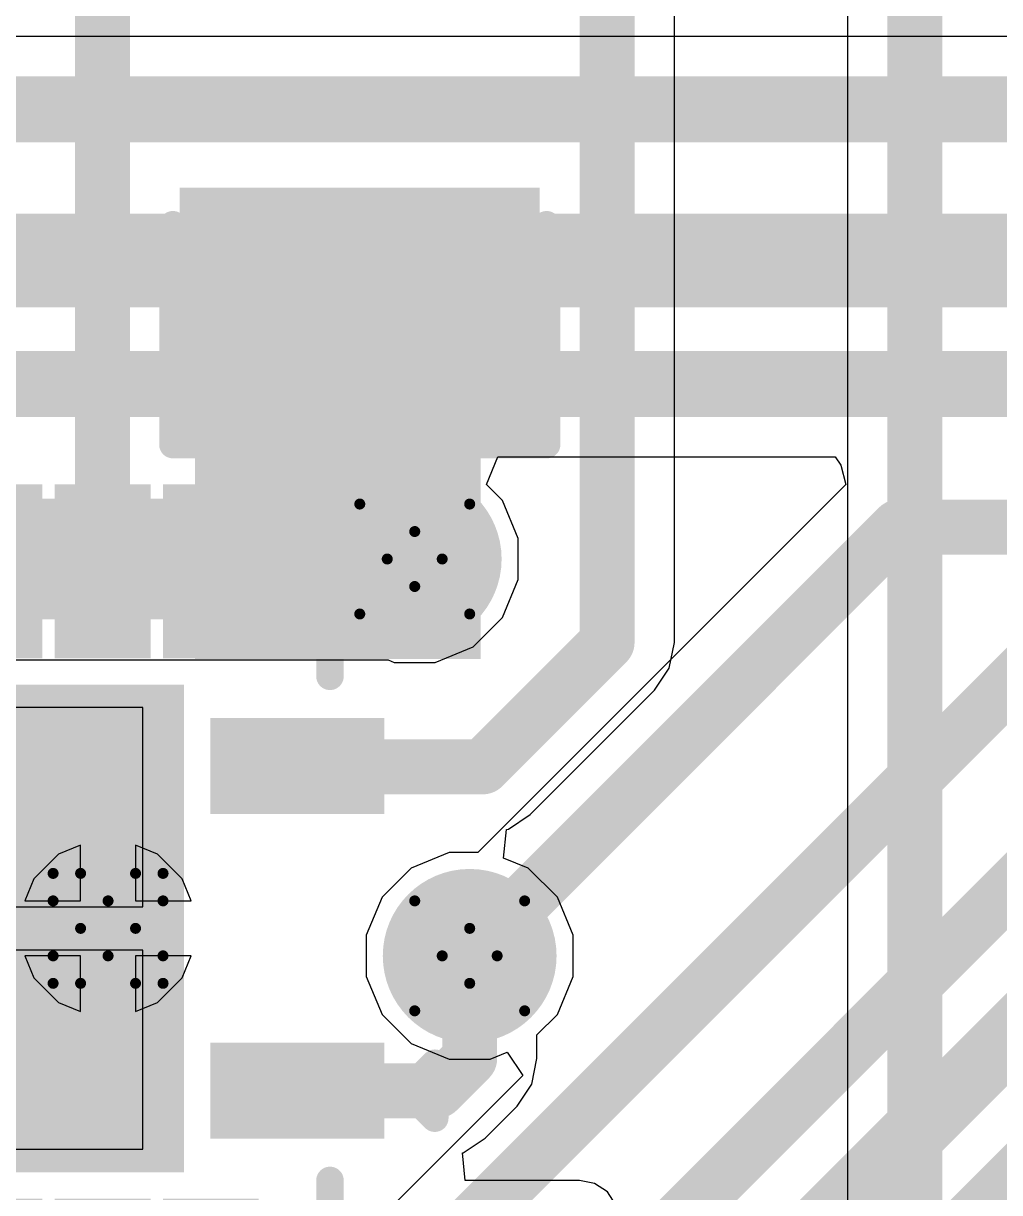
# Model space of a CAD drawing. Header units: inches. Extents: x -48 to 200, y -49 to 27.
# Drawn here: x 2.6508 to 2.8284, y 0.7639 to 0.9766 of the extents above; entities that cross this region are included whole.
import ezdxf

# ---------------------------------------------------------------- set-up
doc = ezdxf.new("R2010")
doc.units = ezdxf.units.IN
doc.header["$MEASUREMENT"] = 0
for name, color, linetype in [('Bottom Layer', 5, 'Continuous'), ('Bottom Overlay', 54, 'Continuous'), ('Bottom Paste', 16, 'Continuous'), ('Bottom Solder', 6, 'Continuous'), ('Dimension', 6, 'Continuous'), ('Drill Drawing', 1, 'Continuous'), ('Multi-Layer', 9, 'Continuous'), ('Pad Holes', 156, 'Continuous'), ('Top Layer', 1, 'Continuous'), ('Top Solder', 216, 'Continuous'), ('Via Holes', 16, 'Continuous')]:
    doc.layers.add(name, color=color, linetype=linetype)

# ---------------------------------------------------------------- blocks, each defined once
blk = doc.blocks.new('20_VFQFN_E_______P___B_28')
at = {"layer": 'Bottom Layer'}
for points in [[(-0.03425, 0.09646), (-0.0248, 0.09646), (-0.0248, 0.07283), (-0.03425, 0.07283)], [(0.0248, 0.09646), (0.03425, 0.09646), (0.03425, 0.07283), (0.0248, 0.07283)], [(-0.07677, 0.07362), (-0.05315, 0.07362), (-0.05315, 0.06417), (-0.07677, 0.06417)], [(0.05315, 0.07362), (0.07677, 0.07362), (0.07677, 0.06417), (0.05315, 0.06417)], [(-0.04035, 0.06004), (0.04035, 0.06004), (0.04035, -0.06004), (-0.04035, -0.06004)], [(-0.07677, 0.05394), (-0.05315, 0.05394), (-0.05315, 0.04449), (-0.07677, 0.04449)], [(0.05315, 0.05394), (0.07677, 0.05394), (0.07677, 0.04449), (0.05315, 0.04449)], [(-0.07677, 0.03425), (-0.05315, 0.03425), (-0.05315, 0.0248), (-0.07677, 0.0248)], [(0.05315, 0.03425), (0.07677, 0.03425), (0.07677, 0.0248), (0.05315, 0.0248)], [(-0.07677, 0.01457), (-0.05315, 0.01457), (-0.05315, 0.00512), (-0.07677, 0.00512)], [(0.05315, 0.01457), (0.07677, 0.01457), (0.07677, 0.00512), (0.05315, 0.00512)], [(-0.07677, -0.00512), (-0.05315, -0.00512), (-0.05315, -0.01457), (-0.07677, -0.01457)], [(0.05315, -0.00512), (0.07677, -0.00512), (0.07677, -0.01457), (0.05315, -0.01457)], [(-0.07677, -0.0248), (-0.05315, -0.0248), (-0.05315, -0.03425), (-0.07677, -0.03425)], [(0.05315, -0.0248), (0.07677, -0.0248), (0.07677, -0.03425), (0.05315, -0.03425)], [(-0.07677, -0.04449), (-0.05315, -0.04449), (-0.05315, -0.05394), (-0.07677, -0.05394)], [(0.05315, -0.04449), (0.07677, -0.04449), (0.07677, -0.05394), (0.05315, -0.05394)], [(-0.07677, -0.06417), (-0.05315, -0.06417), (-0.05315, -0.07362), (-0.07677, -0.07362)], [(0.05315, -0.06417), (0.07677, -0.06417), (0.07677, -0.07362), (0.05315, -0.07362)], [(-0.03425, -0.07283), (-0.0248, -0.07283), (-0.0248, -0.09646), (-0.03425, -0.09646)], [(0.0248, -0.07283), (0.03425, -0.07283), (0.03425, -0.09646), (0.0248, -0.09646)]]:
    blk.add_hatch(color=5, dxfattribs=at).paths.add_polyline_path(points)
h = blk.add_hatch(color=5, dxfattribs=at)
edge = h.paths.add_edge_path()
edge.add_arc((0, 0.0502), 0.00591, 0, 360)
h = blk.add_hatch(color=5, dxfattribs=at)
edge = h.paths.add_edge_path()
edge.add_arc((-0.03051, 0), 0.00591, 0, 360)
h = blk.add_hatch(color=5, dxfattribs=at)
edge = h.paths.add_edge_path()
edge.add_arc((0.03051, 0), 0.00591, 0, 360)
h = blk.add_hatch(color=5, dxfattribs=at)
edge = h.paths.add_edge_path()
edge.add_arc((0, -0.0502), 0.00591, 0, 360)
at = {"layer": 'Bottom Paste'}
for points in [[(-0.03425, 0.09646), (-0.0248, 0.09646), (-0.0248, 0.07283), (-0.03425, 0.07283)], [(0.0248, 0.09646), (0.03425, 0.09646), (0.03425, 0.07283), (0.0248, 0.07283)], [(-0.07677, 0.07362), (-0.05315, 0.07362), (-0.05315, 0.06417), (-0.07677, 0.06417)], [(0.05315, 0.07362), (0.07677, 0.07362), (0.07677, 0.06417), (0.05315, 0.06417)], [(-0.07677, 0.05394), (-0.05315, 0.05394), (-0.05315, 0.04449), (-0.07677, 0.04449)], [(0.05315, 0.05394), (0.07677, 0.05394), (0.07677, 0.04449), (0.05315, 0.04449)], [(-0.07677, 0.03425), (-0.05315, 0.03425), (-0.05315, 0.0248), (-0.07677, 0.0248)], [(0.05315, 0.03425), (0.07677, 0.03425), (0.07677, 0.0248), (0.05315, 0.0248)], [(-0.07677, 0.01457), (-0.05315, 0.01457), (-0.05315, 0.00512), (-0.07677, 0.00512)], [(0.05315, 0.01457), (0.07677, 0.01457), (0.07677, 0.00512), (0.05315, 0.00512)], [(-0.07677, -0.00512), (-0.05315, -0.00512), (-0.05315, -0.01457), (-0.07677, -0.01457)], [(0.05315, -0.00512), (0.07677, -0.00512), (0.07677, -0.01457), (0.05315, -0.01457)], [(-0.07677, -0.0248), (-0.05315, -0.0248), (-0.05315, -0.03425), (-0.07677, -0.03425)], [(0.05315, -0.0248), (0.07677, -0.0248), (0.07677, -0.03425), (0.05315, -0.03425)], [(-0.07677, -0.04449), (-0.05315, -0.04449), (-0.05315, -0.05394), (-0.07677, -0.05394)], [(0.05315, -0.04449), (0.07677, -0.04449), (0.07677, -0.05394), (0.05315, -0.05394)], [(-0.07677, -0.06417), (-0.05315, -0.06417), (-0.05315, -0.07362), (-0.07677, -0.07362)], [(0.05315, -0.06417), (0.07677, -0.06417), (0.07677, -0.07362), (0.05315, -0.07362)], [(-0.03425, -0.07283), (-0.0248, -0.07283), (-0.0248, -0.09646), (-0.03425, -0.09646)], [(0.0248, -0.07283), (0.03425, -0.07283), (0.03425, -0.09646), (0.0248, -0.09646)]]:
    blk.add_hatch(color=16, dxfattribs=at).paths.add_polyline_path(points)
at = {"layer": 'Bottom Solder'}
for points in [[(-0.03825, 0.10046), (-0.0208, 0.10046), (-0.0208, 0.06883), (-0.03825, 0.06883)], [(0.0208, 0.10046), (0.03825, 0.10046), (0.03825, 0.06883), (0.0208, 0.06883)], [(-0.08077, 0.07762), (-0.04915, 0.07762), (-0.04915, 0.06017), (-0.08077, 0.06017)], [(0.04915, 0.07762), (0.08077, 0.07762), (0.08077, 0.06017), (0.04915, 0.06017)], [(-0.04435, 0.06404), (0.04435, 0.06404), (0.04435, -0.06404), (-0.04435, -0.06404)], [(-0.08077, 0.05794), (-0.04915, 0.05794), (-0.04915, 0.04049), (-0.08077, 0.04049)], [(0.04915, 0.05794), (0.08077, 0.05794), (0.08077, 0.04049), (0.04915, 0.04049)], [(-0.08077, 0.03825), (-0.04915, 0.03825), (-0.04915, 0.0208), (-0.08077, 0.0208)], [(0.04915, 0.03825), (0.08077, 0.03825), (0.08077, 0.0208), (0.04915, 0.0208)], [(-0.08077, 0.01857), (-0.04915, 0.01857), (-0.04915, 0.00112), (-0.08077, 0.00112)], [(0.04915, 0.01857), (0.08077, 0.01857), (0.08077, 0.00112), (0.04915, 0.00112)], [(-0.08077, -0.00112), (-0.04915, -0.00112), (-0.04915, -0.01857), (-0.08077, -0.01857)], [(0.04915, -0.00112), (0.08077, -0.00112), (0.08077, -0.01857), (0.04915, -0.01857)], [(-0.08077, -0.0208), (-0.04915, -0.0208), (-0.04915, -0.03825), (-0.08077, -0.03825)], [(0.04915, -0.0208), (0.08077, -0.0208), (0.08077, -0.03825), (0.04915, -0.03825)], [(-0.08077, -0.04049), (-0.04915, -0.04049), (-0.04915, -0.05794), (-0.08077, -0.05794)], [(0.04915, -0.04049), (0.08077, -0.04049), (0.08077, -0.05794), (0.04915, -0.05794)], [(-0.08077, -0.06017), (-0.04915, -0.06017), (-0.04915, -0.07762), (-0.08077, -0.07762)], [(0.04915, -0.06017), (0.08077, -0.06017), (0.08077, -0.07762), (0.04915, -0.07762)], [(-0.03825, -0.06883), (-0.0208, -0.06883), (-0.0208, -0.10046), (-0.03825, -0.10046)], [(0.0208, -0.06883), (0.03825, -0.06883), (0.03825, -0.10046), (0.0208, -0.10046)]]:
    blk.add_hatch(color=6, dxfattribs=at).paths.add_polyline_path(points)
at = {"layer": 'Multi-Layer'}
h = blk.add_hatch(color=9, dxfattribs=at)
edge = h.paths.add_edge_path()
edge.add_arc((0, 0.0502), 0.00591, 0, 360)
h = blk.add_hatch(color=9, dxfattribs=at)
edge = h.paths.add_edge_path()
edge.add_arc((-0.03051, 0), 0.00591, 0, 360)
h = blk.add_hatch(color=9, dxfattribs=at)
edge = h.paths.add_edge_path()
edge.add_arc((0.03051, 0), 0.00591, 0, 360)
h = blk.add_hatch(color=9, dxfattribs=at)
edge = h.paths.add_edge_path()
edge.add_arc((0, -0.0502), 0.00591, 0, 360)
at = {"layer": 'Pad Holes'}
h = blk.add_hatch(color=7, dxfattribs=at)
edge = h.paths.add_edge_path()
edge.add_arc((0, 0.0502), 0.00394, 0, 360)
h = blk.add_hatch(color=7, dxfattribs=at)
edge = h.paths.add_edge_path()
edge.add_arc((-0.03051, 0), 0.00394, 0, 360)
h = blk.add_hatch(color=7, dxfattribs=at)
edge = h.paths.add_edge_path()
edge.add_arc((0.03051, 0), 0.00394, 0, 360)
h = blk.add_hatch(color=7, dxfattribs=at)
edge = h.paths.add_edge_path()
edge.add_arc((0, -0.0502), 0.00394, 0, 360)
at = {"layer": 'Top Layer'}
h = blk.add_hatch(color=1, dxfattribs=at)
edge = h.paths.add_edge_path()
edge.add_arc((0, 0.0502), 0.00591, 0, 360)
h = blk.add_hatch(color=1, dxfattribs=at)
edge = h.paths.add_edge_path()
edge.add_arc((-0.03051, 0), 0.00591, 0, 360)
h = blk.add_hatch(color=1, dxfattribs=at)
edge = h.paths.add_edge_path()
edge.add_arc((0.03051, 0), 0.00591, 0, 360)
h = blk.add_hatch(color=1, dxfattribs=at)
edge = h.paths.add_edge_path()
edge.add_arc((0, -0.0502), 0.00591, 0, 360)
at = {"layer": 'Bottom Overlay'}
for points in [[(-0.07098, 0.09058, 0.005, 0.005, 0), (-0.04585, 0.09058, 0.005, 0.005, 0)], [(-0.07098, 0.09058, 0.005, 0.005, 0), (-0.07089, 0.07988, 0.005, 0.005, 0)], [(0.04585, 0.09058, 0.005, 0.005, 0), (0.07098, 0.09058, 0.005, 0.005, 0)], [(0.07098, 0.09058, 0.005, 0.005, 0), (0.07089, 0.07988, 0.005, 0.005, 0)], [(-0.07089, -0.07988, 0.005, 0.005, 0), (-0.07098, -0.09058, 0.005, 0.005, 0)], [(0.07089, -0.07988, 0.005, 0.005, 0), (0.07098, -0.09058, 0.005, 0.005, 0)], [(-0.07098, -0.09058, 0.005, 0.005, 0), (-0.04585, -0.09058, 0.005, 0.005, 0)], [(0.04585, -0.09058, 0.005, 0.005, 0), (0.07098, -0.09058, 0.005, 0.005, 0)], [(-0.02953, -0.10465, 0.005, 0.005, 0), (-0.03453, -0.10965, 0.005, 0.005, 0)], [(-0.02953, -0.10465, 0.005, 0.005, 0), (-0.02453, -0.10965, 0.005, 0.005, 0)], [(-0.03453, -0.10965, 0.005, 0.005, 0), (-0.02453, -0.10965, 0.005, 0.005, 0)]]:
    blk.add_lwpolyline(points, format="xyseb", dxfattribs=at)
for points in [[(-0.07223, 0.09058, 0.0025, 0.0025, 1), (-0.06973, 0.09058, 0.0025, 0.0025, 1)], [(-0.07223, 0.09058, 0.0025, 0.0025, 1), (-0.06973, 0.09058, 0.0025, 0.0025, 1)], [(-0.0471, 0.09058, 0.0025, 0.0025, 1), (-0.0446, 0.09058, 0.0025, 0.0025, 1)], [(0.0446, 0.09058, 0.0025, 0.0025, 1), (0.0471, 0.09058, 0.0025, 0.0025, 1)], [(0.06973, 0.09058, 0.0025, 0.0025, 1), (0.07223, 0.09058, 0.0025, 0.0025, 1)], [(0.06973, 0.09058, 0.0025, 0.0025, 1), (0.07223, 0.09058, 0.0025, 0.0025, 1)], [(-0.07214, 0.07988, 0.0025, 0.0025, 1), (-0.06964, 0.07988, 0.0025, 0.0025, 1)], [(0.06964, 0.07988, 0.0025, 0.0025, 1), (0.07214, 0.07988, 0.0025, 0.0025, 1)], [(-0.07214, -0.07988, 0.0025, 0.0025, 1), (-0.06964, -0.07988, 0.0025, 0.0025, 1)], [(0.06964, -0.07988, 0.0025, 0.0025, 1), (0.07214, -0.07988, 0.0025, 0.0025, 1)], [(-0.07223, -0.09058, 0.0025, 0.0025, 1), (-0.06973, -0.09058, 0.0025, 0.0025, 1)], [(-0.07223, -0.09058, 0.0025, 0.0025, 1), (-0.06973, -0.09058, 0.0025, 0.0025, 1)], [(-0.0471, -0.09058, 0.0025, 0.0025, 1), (-0.0446, -0.09058, 0.0025, 0.0025, 1)], [(0.0446, -0.09058, 0.0025, 0.0025, 1), (0.0471, -0.09058, 0.0025, 0.0025, 1)], [(0.06973, -0.09058, 0.0025, 0.0025, 1), (0.07223, -0.09058, 0.0025, 0.0025, 1)], [(0.06973, -0.09058, 0.0025, 0.0025, 1), (0.07223, -0.09058, 0.0025, 0.0025, 1)], [(-0.03078, -0.10465, 0.0025, 0.0025, 1), (-0.02828, -0.10465, 0.0025, 0.0025, 1)], [(-0.03078, -0.10465, 0.0025, 0.0025, 1), (-0.02828, -0.10465, 0.0025, 0.0025, 1)], [(-0.03578, -0.10965, 0.0025, 0.0025, 1), (-0.03328, -0.10965, 0.0025, 0.0025, 1)], [(-0.03578, -0.10965, 0.0025, 0.0025, 1), (-0.03328, -0.10965, 0.0025, 0.0025, 1)], [(-0.02578, -0.10965, 0.0025, 0.0025, 1), (-0.02328, -0.10965, 0.0025, 0.0025, 1)], [(-0.02578, -0.10965, 0.0025, 0.0025, 1), (-0.02328, -0.10965, 0.0025, 0.0025, 1)]]:
    blk.add_lwpolyline(points, format="xyseb", close=True, dxfattribs=at)
at = {"layer": 'Bottom Paste'}
for p, q in [((-0.00394, 0.0565), (-0.04016, 0.0565)), ((-0.04016, 0.0565), (-0.04016, 0.00413)), ((-0.00394, 0.00413), (-0.00394, 0.0565)), ((0.04016, 0.0565), (0.00394, 0.0565)), ((0.00394, 0.0565), (0.00394, 0.00413)), ((0.04016, 0.00413), (0.04016, 0.0565)), ((-0.04016, 0.00413), (-0.00394, 0.00413)), ((0.00394, 0.00413), (0.04016, 0.00413)), ((-0.00394, -0.00413), (-0.04016, -0.00413)), ((-0.04016, -0.00413), (-0.04016, -0.0565)), ((-0.00394, -0.0565), (-0.00394, -0.00413)), ((0.04016, -0.00413), (0.00394, -0.00413)), ((0.00394, -0.00413), (0.00394, -0.0565)), ((0.04016, -0.0565), (0.04016, -0.00413)), ((-0.04016, -0.0565), (-0.00394, -0.0565)), ((0.00394, -0.0565), (0.04016, -0.0565))]:
    blk.add_line(p, q, dxfattribs=at)
blk = doc.blocks.new('CAP_0805_B_33')
at = {"layer": 'Bottom Layer'}
for points in [[(-0.06, 0.03), (-0.02, 0.03), (-0.02, -0.03), (-0.06, -0.03)], [(0.02, 0.03), (0.06, 0.03), (0.06, -0.03), (0.02, -0.03)]]:
    blk.add_hatch(color=5, dxfattribs=at).paths.add_polyline_path(points)
at = {"layer": 'Bottom Paste'}
for points in [[(-0.06, 0.03), (-0.02, 0.03), (-0.02, -0.03), (-0.06, -0.03)], [(0.02, 0.03), (0.06, 0.03), (0.06, -0.03), (0.02, -0.03)]]:
    blk.add_hatch(color=16, dxfattribs=at).paths.add_polyline_path(points)
at = {"layer": 'Bottom Solder'}
for points in [[(-0.06276, 0.03276), (-0.01724, 0.03276), (-0.01724, -0.03276), (-0.06276, -0.03276)], [(0.01724, 0.03276), (0.06276, 0.03276), (0.06276, -0.03276), (0.01724, -0.03276)]]:
    blk.add_hatch(color=6, dxfattribs=at).paths.add_polyline_path(points)
at = {"layer": 'Bottom Overlay'}
for points in [[(-0.064, -0.034, 0.005, 0.005, 0), (-0.064, 0.034, 0.005, 0.005, 0)], [(-0.024, 0.034, 0.005, 0.005, 0), (-0.064, 0.034, 0.005, 0.005, 0)], [(0.064, 0.034, 0.005, 0.005, 0), (0.024, 0.034, 0.005, 0.005, 0)], [(0.064, -0.034, 0.005, 0.005, 0), (0.064, 0.034, 0.005, 0.005, 0)], [(-0.024, -0.034, 0.005, 0.005, 0), (-0.064, -0.034, 0.005, 0.005, 0)], [(0.064, -0.034, 0.005, 0.005, 0), (0.024, -0.034, 0.005, 0.005, 0)]]:
    blk.add_lwpolyline(points, format="xyseb", dxfattribs=at)
for points in [[(-0.06525, 0.034, 0.0025, 0.0025, 1), (-0.06275, 0.034, 0.0025, 0.0025, 1)], [(-0.06525, 0.034, 0.0025, 0.0025, 1), (-0.06275, 0.034, 0.0025, 0.0025, 1)], [(-0.02525, 0.034, 0.0025, 0.0025, 1), (-0.02275, 0.034, 0.0025, 0.0025, 1)], [(0.02275, 0.034, 0.0025, 0.0025, 1), (0.02525, 0.034, 0.0025, 0.0025, 1)], [(0.06275, 0.034, 0.0025, 0.0025, 1), (0.06525, 0.034, 0.0025, 0.0025, 1)], [(0.06275, 0.034, 0.0025, 0.0025, 1), (0.06525, 0.034, 0.0025, 0.0025, 1)], [(-0.06525, -0.034, 0.0025, 0.0025, 1), (-0.06275, -0.034, 0.0025, 0.0025, 1)], [(-0.06525, -0.034, 0.0025, 0.0025, 1), (-0.06275, -0.034, 0.0025, 0.0025, 1)], [(-0.02525, -0.034, 0.0025, 0.0025, 1), (-0.02275, -0.034, 0.0025, 0.0025, 1)], [(0.02275, -0.034, 0.0025, 0.0025, 1), (0.02525, -0.034, 0.0025, 0.0025, 1)], [(0.06275, -0.034, 0.0025, 0.0025, 1), (0.06525, -0.034, 0.0025, 0.0025, 1)], [(0.06275, -0.034, 0.0025, 0.0025, 1), (0.06525, -0.034, 0.0025, 0.0025, 1)]]:
    blk.add_lwpolyline(points, format="xyseb", close=True, dxfattribs=at)

msp = doc.modelspace()

# ---------------------------------------------------------------- hatches: boundary and pattern name
at = {"layer": 'Bottom Layer'}
msp.add_hatch(color=5, dxfattribs=at).paths.add_polyline_path([(2.682, 0.861), (2.734, 0.861), (2.734, 0.945), (2.682, 0.945)])
h = msp.add_hatch(color=5, dxfattribs=at)
edge = h.paths.add_edge_path()
edge.add_arc((2.722, 0.87919), 0.01181, 0, 360)
h = msp.add_hatch(color=5, dxfattribs=at)
edge = h.paths.add_edge_path()
edge.add_arc((2.732, 0.807), 0.01181, 0, 360)
at = {"layer": 'Bottom Solder'}
h = msp.add_hatch(color=6, dxfattribs=at)
edge = h.paths.add_edge_path()
edge.add_arc((2.722, 0.87919), 0.01581, 0, 360)
h = msp.add_hatch(color=6, dxfattribs=at)
edge = h.paths.add_edge_path()
edge.add_arc((2.732, 0.807), 0.01581, 0, 360)
at = {"layer": 'Top Layer'}
h = msp.add_hatch(color=1, dxfattribs=at)
edge = h.paths.add_edge_path()
edge.add_arc((2.722, 0.87919), 0.01181, 0, 360)
h = msp.add_hatch(color=1, dxfattribs=at)
edge = h.paths.add_edge_path()
edge.add_arc((2.732, 0.807), 0.01181, 0, 360)
at = {"layer": 'Top Solder'}
h = msp.add_hatch(color=216, dxfattribs=at)
edge = h.paths.add_edge_path()
edge.add_arc((2.722, 0.87919), 0.01581, 0, 360)
h = msp.add_hatch(color=216, dxfattribs=at)
edge = h.paths.add_edge_path()
edge.add_arc((2.732, 0.807), 0.01581, 0, 360)
at = {"layer": 'Via Holes'}
h = msp.add_hatch(color=7, dxfattribs=at)
edge = h.paths.add_edge_path()
edge.add_arc((2.722, 0.87919), 0.00591, 0, 360)
h = msp.add_hatch(color=7, dxfattribs=at)
edge = h.paths.add_edge_path()
edge.add_arc((2.732, 0.807), 0.00591, 0, 360)

# ---------------------------------------------------------------- linework, layer by layer
at = {"layer": 'Bottom Layer'}
for p, q in [((2.76924, 0.864), (2.76924, 1.02)), ((2.80076, 0.984), (2.80076, 0.61768)), ((2.7683, 0.85932), (2.76924, 0.864)), ((2.76565, 0.85535), (2.7683, 0.85932)), ((2.74303, 0.83273), (2.76565, 0.85535)), ((2.73906, 0.83007), (2.74303, 0.83273)), ((2.73818, 0.8248), (2.73869, 0.83)), ((2.73869, 0.83), (2.73906, 0.83007)), ((2.74266, 0.82295), (2.73818, 0.8248)), ((2.74795, 0.81766), (2.74266, 0.82295)), ((2.75081, 0.81074), (2.74795, 0.81766)), ((2.75081, 0.80326), (2.75081, 0.81074)), ((2.74795, 0.79634), (2.75081, 0.80326)), ((2.74424, 0.79263), (2.74795, 0.79634)), ((2.74424, 0.78833), (2.74424, 0.79263)), ((2.7433, 0.78365), (2.74424, 0.78833)), ((2.74065, 0.77968), (2.7433, 0.78365)), ((2.73479, 0.77382), (2.74065, 0.77968)), ((2.73082, 0.77117), (2.73479, 0.77382)), ((2.73067, 0.77114), (2.73082, 0.77117)), ((2.73116, 0.76614), (2.73067, 0.77114)), ((2.752, 0.76614), (2.73116, 0.76614)), ((2.75473, 0.76559), (2.752, 0.76614)), ((2.75705, 0.76405), (2.75473, 0.76559)), ((2.75859, 0.76173), (2.75705, 0.76405))]:
    msp.add_line(p, q, dxfattribs=at)
for points in [[(2.66521, 0.87696, 0.01, 0.01, 0), (2.66521, 1.11379, 0.01, 0.01, 0)], [(2.757, 0.864, 0.01, 0.01, 0), (2.757, 1.073, 0.01, 0.01, 0)], [(2.813, 0.509, 0.01, 0.01, 0), (2.813, 0.984, 0.01, 0.01, 0)], [(2.69858, 0.873, 0.012, 0.012, 0), (2.722, 0.873, 0.012, 0.012, 0)], [(2.73438, 0.84138, 0.01, 0.01, 0), (2.757, 0.864, 0.01, 0.01, 0)], [(2.69065, 0.84153, 0.01, 0.01, 0), (2.70065, 0.84153, 0.01, 0.01, 0)], [(2.70065, 0.84153, 0.01, 0.01, 0), (2.71199, 0.84153, 0.01, 0.01, 0)], [(2.71199, 0.84153, 0.01, 0.01, 0), (2.71214, 0.84138, 0.01, 0.01, 0)], [(2.71214, 0.84138, 0.01, 0.01, 0), (2.73438, 0.84138, 0.01, 0.01, 0)], [(2.732, 0.78833, 0.01, 0.01, 0), (2.732, 0.807, 0.01, 0.01, 0)], [(2.72614, 0.78247, 0.01, 0.01, 0), (2.732, 0.78833, 0.01, 0.01, 0)], [(2.69065, 0.78247, 0.01, 0.01, 0), (2.72614, 0.78247, 0.01, 0.01, 0)]]:
    msp.add_lwpolyline(points, format="xyseb", dxfattribs=at)
for points in [[(2.66271, 0.87696, 0.005, 0.005, 1), (2.66771, 0.87696, 0.005, 0.005, 1)], [(2.69558, 0.873, 0.006, 0.006, 1), (2.70158, 0.873, 0.006, 0.006, 1)], [(2.719, 0.873, 0.006, 0.006, 1), (2.725, 0.873, 0.006, 0.006, 1)], [(2.7545, 0.864, 0.005, 0.005, 1), (2.7595, 0.864, 0.005, 0.005, 1)], [(2.7545, 0.864, 0.005, 0.005, 1), (2.7595, 0.864, 0.005, 0.005, 1)], [(2.68815, 0.84153, 0.005, 0.005, 1), (2.69315, 0.84153, 0.005, 0.005, 1)], [(2.69815, 0.84153, 0.005, 0.005, 1), (2.70315, 0.84153, 0.005, 0.005, 1)], [(2.69815, 0.84153, 0.005, 0.005, 1), (2.70315, 0.84153, 0.005, 0.005, 1)], [(2.70949, 0.84153, 0.005, 0.005, 1), (2.71449, 0.84153, 0.005, 0.005, 1)], [(2.70949, 0.84153, 0.005, 0.005, 1), (2.71449, 0.84153, 0.005, 0.005, 1)], [(2.70964, 0.84138, 0.005, 0.005, 1), (2.71464, 0.84138, 0.005, 0.005, 1)], [(2.70964, 0.84138, 0.005, 0.005, 1), (2.71464, 0.84138, 0.005, 0.005, 1)], [(2.73188, 0.84138, 0.005, 0.005, 1), (2.73688, 0.84138, 0.005, 0.005, 1)], [(2.73188, 0.84138, 0.005, 0.005, 1), (2.73688, 0.84138, 0.005, 0.005, 1)], [(2.7295, 0.807, 0.005, 0.005, 1), (2.7345, 0.807, 0.005, 0.005, 1)], [(2.7295, 0.78833, 0.005, 0.005, 1), (2.7345, 0.78833, 0.005, 0.005, 1)], [(2.7295, 0.78833, 0.005, 0.005, 1), (2.7345, 0.78833, 0.005, 0.005, 1)], [(2.68815, 0.78247, 0.005, 0.005, 1), (2.69315, 0.78247, 0.005, 0.005, 1)], [(2.72364, 0.78247, 0.005, 0.005, 1), (2.72864, 0.78247, 0.005, 0.005, 1)], [(2.72364, 0.78247, 0.005, 0.005, 1), (2.72864, 0.78247, 0.005, 0.005, 1)]]:
    msp.add_lwpolyline(points, format="xyseb", close=True, dxfattribs=at)
at = {"layer": 'Dimension'}
msp.add_lwpolyline([(-0.067, 0.931, 0.012, 0.012, 0), (3.933, 0.931, 0.012, 0.012, 0)], format="xyseb", dxfattribs=at)
at = {"layer": 'Drill Drawing'}
for points in [[(2.712, 0.88919, 0.002, 0.002, 0), (2.722, 0.88419, 0.002, 0.002, 0)], [(2.712, 0.88919, 0.002, 0.002, 0), (2.717, 0.87919, 0.002, 0.002, 0)], [(2.722, 0.88419, 0.002, 0.002, 0), (2.732, 0.88919, 0.002, 0.002, 0)], [(2.727, 0.87919, 0.002, 0.002, 0), (2.732, 0.88919, 0.002, 0.002, 0)], [(2.712, 0.86919, 0.002, 0.002, 0), (2.717, 0.87919, 0.002, 0.002, 0)], [(2.727, 0.87919, 0.002, 0.002, 0), (2.732, 0.86919, 0.002, 0.002, 0)], [(2.712, 0.86919, 0.002, 0.002, 0), (2.722, 0.87419, 0.002, 0.002, 0)], [(2.722, 0.87419, 0.002, 0.002, 0), (2.732, 0.86919, 0.002, 0.002, 0)], [(2.6562, 0.817, 0.002, 0.002, 0), (2.6562, 0.822, 0.002, 0.002, 0)], [(2.6562, 0.822, 0.002, 0.002, 0), (2.6612, 0.822, 0.002, 0.002, 0)], [(2.6612, 0.822, 0.002, 0.002, 0), (2.6662, 0.817, 0.002, 0.002, 0)], [(2.6662, 0.817, 0.002, 0.002, 0), (2.6712, 0.822, 0.002, 0.002, 0)], [(2.6712, 0.822, 0.002, 0.002, 0), (2.6762, 0.822, 0.002, 0.002, 0)], [(2.6762, 0.817, 0.002, 0.002, 0), (2.6762, 0.822, 0.002, 0.002, 0)], [(2.6562, 0.817, 0.002, 0.002, 0), (2.6612, 0.812, 0.002, 0.002, 0)], [(2.6712, 0.812, 0.002, 0.002, 0), (2.6762, 0.817, 0.002, 0.002, 0)], [(2.722, 0.817, 0.002, 0.002, 0), (2.732, 0.812, 0.002, 0.002, 0)], [(2.722, 0.817, 0.002, 0.002, 0), (2.727, 0.807, 0.002, 0.002, 0)], [(2.732, 0.812, 0.002, 0.002, 0), (2.742, 0.817, 0.002, 0.002, 0)], [(2.737, 0.807, 0.002, 0.002, 0), (2.742, 0.817, 0.002, 0.002, 0)], [(2.6562, 0.807, 0.002, 0.002, 0), (2.6612, 0.812, 0.002, 0.002, 0)], [(2.6712, 0.812, 0.002, 0.002, 0), (2.6762, 0.807, 0.002, 0.002, 0)], [(2.6562, 0.802, 0.002, 0.002, 0), (2.6562, 0.807, 0.002, 0.002, 0)], [(2.6612, 0.802, 0.002, 0.002, 0), (2.6662, 0.807, 0.002, 0.002, 0)], [(2.6662, 0.807, 0.002, 0.002, 0), (2.6712, 0.802, 0.002, 0.002, 0)], [(2.6762, 0.802, 0.002, 0.002, 0), (2.6762, 0.807, 0.002, 0.002, 0)], [(2.722, 0.797, 0.002, 0.002, 0), (2.727, 0.807, 0.002, 0.002, 0)], [(2.737, 0.807, 0.002, 0.002, 0), (2.742, 0.797, 0.002, 0.002, 0)], [(2.6562, 0.802, 0.002, 0.002, 0), (2.6612, 0.802, 0.002, 0.002, 0)], [(2.6712, 0.802, 0.002, 0.002, 0), (2.6762, 0.802, 0.002, 0.002, 0)], [(2.722, 0.797, 0.002, 0.002, 0), (2.732, 0.802, 0.002, 0.002, 0)], [(2.732, 0.802, 0.002, 0.002, 0), (2.742, 0.797, 0.002, 0.002, 0)]]:
    msp.add_lwpolyline(points, format="xyseb", dxfattribs=at)
for points in [[(2.7115, 0.88919, 0.001, 0.001, 1), (2.7125, 0.88919, 0.001, 0.001, 1)], [(2.7115, 0.88919, 0.001, 0.001, 1), (2.7125, 0.88919, 0.001, 0.001, 1)], [(2.7315, 0.88919, 0.001, 0.001, 1), (2.7325, 0.88919, 0.001, 0.001, 1)], [(2.7315, 0.88919, 0.001, 0.001, 1), (2.7325, 0.88919, 0.001, 0.001, 1)], [(2.7215, 0.88419, 0.001, 0.001, 1), (2.7225, 0.88419, 0.001, 0.001, 1)], [(2.7215, 0.88419, 0.001, 0.001, 1), (2.7225, 0.88419, 0.001, 0.001, 1)], [(2.7165, 0.87919, 0.001, 0.001, 1), (2.7175, 0.87919, 0.001, 0.001, 1)], [(2.7165, 0.87919, 0.001, 0.001, 1), (2.7175, 0.87919, 0.001, 0.001, 1)], [(2.7265, 0.87919, 0.001, 0.001, 1), (2.7275, 0.87919, 0.001, 0.001, 1)], [(2.7265, 0.87919, 0.001, 0.001, 1), (2.7275, 0.87919, 0.001, 0.001, 1)], [(2.7215, 0.87419, 0.001, 0.001, 1), (2.7225, 0.87419, 0.001, 0.001, 1)], [(2.7215, 0.87419, 0.001, 0.001, 1), (2.7225, 0.87419, 0.001, 0.001, 1)], [(2.7115, 0.86919, 0.001, 0.001, 1), (2.7125, 0.86919, 0.001, 0.001, 1)], [(2.7115, 0.86919, 0.001, 0.001, 1), (2.7125, 0.86919, 0.001, 0.001, 1)], [(2.7315, 0.86919, 0.001, 0.001, 1), (2.7325, 0.86919, 0.001, 0.001, 1)], [(2.7315, 0.86919, 0.001, 0.001, 1), (2.7325, 0.86919, 0.001, 0.001, 1)], [(2.6557, 0.822, 0.001, 0.001, 1), (2.6567, 0.822, 0.001, 0.001, 1)], [(2.6557, 0.822, 0.001, 0.001, 1), (2.6567, 0.822, 0.001, 0.001, 1)], [(2.6607, 0.822, 0.001, 0.001, 1), (2.6617, 0.822, 0.001, 0.001, 1)], [(2.6607, 0.822, 0.001, 0.001, 1), (2.6617, 0.822, 0.001, 0.001, 1)], [(2.6707, 0.822, 0.001, 0.001, 1), (2.6717, 0.822, 0.001, 0.001, 1)], [(2.6707, 0.822, 0.001, 0.001, 1), (2.6717, 0.822, 0.001, 0.001, 1)], [(2.6757, 0.822, 0.001, 0.001, 1), (2.6767, 0.822, 0.001, 0.001, 1)], [(2.6757, 0.822, 0.001, 0.001, 1), (2.6767, 0.822, 0.001, 0.001, 1)], [(2.6557, 0.817, 0.001, 0.001, 1), (2.6567, 0.817, 0.001, 0.001, 1)], [(2.6557, 0.817, 0.001, 0.001, 1), (2.6567, 0.817, 0.001, 0.001, 1)], [(2.6657, 0.817, 0.001, 0.001, 1), (2.6667, 0.817, 0.001, 0.001, 1)], [(2.6657, 0.817, 0.001, 0.001, 1), (2.6667, 0.817, 0.001, 0.001, 1)], [(2.6757, 0.817, 0.001, 0.001, 1), (2.6767, 0.817, 0.001, 0.001, 1)], [(2.6757, 0.817, 0.001, 0.001, 1), (2.6767, 0.817, 0.001, 0.001, 1)], [(2.7215, 0.817, 0.001, 0.001, 1), (2.7225, 0.817, 0.001, 0.001, 1)], [(2.7215, 0.817, 0.001, 0.001, 1), (2.7225, 0.817, 0.001, 0.001, 1)], [(2.7415, 0.817, 0.001, 0.001, 1), (2.7425, 0.817, 0.001, 0.001, 1)], [(2.7415, 0.817, 0.001, 0.001, 1), (2.7425, 0.817, 0.001, 0.001, 1)], [(2.6607, 0.812, 0.001, 0.001, 1), (2.6617, 0.812, 0.001, 0.001, 1)], [(2.6607, 0.812, 0.001, 0.001, 1), (2.6617, 0.812, 0.001, 0.001, 1)], [(2.6707, 0.812, 0.001, 0.001, 1), (2.6717, 0.812, 0.001, 0.001, 1)], [(2.6707, 0.812, 0.001, 0.001, 1), (2.6717, 0.812, 0.001, 0.001, 1)], [(2.7315, 0.812, 0.001, 0.001, 1), (2.7325, 0.812, 0.001, 0.001, 1)], [(2.7315, 0.812, 0.001, 0.001, 1), (2.7325, 0.812, 0.001, 0.001, 1)], [(2.6557, 0.807, 0.001, 0.001, 1), (2.6567, 0.807, 0.001, 0.001, 1)], [(2.6557, 0.807, 0.001, 0.001, 1), (2.6567, 0.807, 0.001, 0.001, 1)], [(2.6657, 0.807, 0.001, 0.001, 1), (2.6667, 0.807, 0.001, 0.001, 1)], [(2.6657, 0.807, 0.001, 0.001, 1), (2.6667, 0.807, 0.001, 0.001, 1)], [(2.6757, 0.807, 0.001, 0.001, 1), (2.6767, 0.807, 0.001, 0.001, 1)], [(2.6757, 0.807, 0.001, 0.001, 1), (2.6767, 0.807, 0.001, 0.001, 1)], [(2.7265, 0.807, 0.001, 0.001, 1), (2.7275, 0.807, 0.001, 0.001, 1)], [(2.7265, 0.807, 0.001, 0.001, 1), (2.7275, 0.807, 0.001, 0.001, 1)], [(2.7365, 0.807, 0.001, 0.001, 1), (2.7375, 0.807, 0.001, 0.001, 1)], [(2.7365, 0.807, 0.001, 0.001, 1), (2.7375, 0.807, 0.001, 0.001, 1)], [(2.6557, 0.802, 0.001, 0.001, 1), (2.6567, 0.802, 0.001, 0.001, 1)], [(2.6557, 0.802, 0.001, 0.001, 1), (2.6567, 0.802, 0.001, 0.001, 1)], [(2.6607, 0.802, 0.001, 0.001, 1), (2.6617, 0.802, 0.001, 0.001, 1)], [(2.6607, 0.802, 0.001, 0.001, 1), (2.6617, 0.802, 0.001, 0.001, 1)], [(2.6707, 0.802, 0.001, 0.001, 1), (2.6717, 0.802, 0.001, 0.001, 1)], [(2.6707, 0.802, 0.001, 0.001, 1), (2.6717, 0.802, 0.001, 0.001, 1)], [(2.6757, 0.802, 0.001, 0.001, 1), (2.6767, 0.802, 0.001, 0.001, 1)], [(2.6757, 0.802, 0.001, 0.001, 1), (2.6767, 0.802, 0.001, 0.001, 1)], [(2.7315, 0.802, 0.001, 0.001, 1), (2.7325, 0.802, 0.001, 0.001, 1)], [(2.7315, 0.802, 0.001, 0.001, 1), (2.7325, 0.802, 0.001, 0.001, 1)], [(2.7215, 0.797, 0.001, 0.001, 1), (2.7225, 0.797, 0.001, 0.001, 1)], [(2.7215, 0.797, 0.001, 0.001, 1), (2.7225, 0.797, 0.001, 0.001, 1)], [(2.7415, 0.797, 0.001, 0.001, 1), (2.7425, 0.797, 0.001, 0.001, 1)], [(2.7415, 0.797, 0.001, 0.001, 1), (2.7425, 0.797, 0.001, 0.001, 1)]]:
    msp.add_lwpolyline(points, format="xyseb", close=True, dxfattribs=at)
at = {"layer": 'Top Layer'}
for p, q in [((3.19165, 0.97425), (2.425, 0.97425)), ((2.73505, 0.89275), (2.73712, 0.89775)), ((2.73712, 0.89775), (2.79853, 0.89775)), ((2.79853, 0.89775), (2.79954, 0.89628)), ((2.79954, 0.89628), (2.80044, 0.89275)), ((2.80044, 0.89275), (2.73351, 0.82581)), ((2.73795, 0.88984), (2.73505, 0.89275)), ((2.74081, 0.88293), (2.73795, 0.88984)), ((2.74081, 0.87545), (2.74081, 0.88293)), ((2.73795, 0.86853), (2.74081, 0.87545)), ((2.73266, 0.86324), (2.73795, 0.86853)), ((2.72574, 0.86038), (2.73266, 0.86324)), ((2.62639, 0.86084), (2.71715, 0.86084)), ((2.71715, 0.86084), (2.71826, 0.86038)), ((2.71826, 0.86038), (2.72574, 0.86038)), ((2.65719, 0.82548), (2.65271, 0.82101)), ((2.6612, 0.82714), (2.65719, 0.82548)), ((2.6612, 0.817), (2.6612, 0.82714)), ((2.67521, 0.82548), (2.6712, 0.82714)), ((2.6712, 0.82714), (2.6712, 0.817)), ((2.67968, 0.82101), (2.67521, 0.82548)), ((2.72826, 0.82581), (2.72134, 0.82295)), ((2.73351, 0.82581), (2.72826, 0.82581)), ((2.65271, 0.82101), (2.65105, 0.817)), ((2.68134, 0.817), (2.67968, 0.82101)), ((2.72134, 0.82295), (2.71605, 0.81766)), ((2.65105, 0.817), (2.6612, 0.817)), ((2.6712, 0.817), (2.68134, 0.817)), ((2.71605, 0.81766), (2.71319, 0.81074)), ((2.71319, 0.81074), (2.71319, 0.80326)), ((2.6612, 0.807), (2.65105, 0.807)), ((2.65105, 0.807), (2.65271, 0.80299)), ((2.6612, 0.79686), (2.6612, 0.807)), ((2.68134, 0.807), (2.6712, 0.807)), ((2.6712, 0.807), (2.6712, 0.79686)), ((2.67968, 0.80299), (2.68134, 0.807)), ((2.65271, 0.80299), (2.65719, 0.79852)), ((2.67521, 0.79852), (2.67968, 0.80299)), ((2.71319, 0.80326), (2.71605, 0.79634)), ((2.65719, 0.79852), (2.6612, 0.79686)), ((2.6712, 0.79686), (2.67521, 0.79852)), ((2.71605, 0.79634), (2.72134, 0.79105)), ((2.72134, 0.79105), (2.72826, 0.78819)), ((2.73574, 0.78819), (2.73882, 0.78946)), ((2.73882, 0.78946), (2.74165, 0.78523)), ((2.72826, 0.78819), (2.73574, 0.78819)), ((2.74165, 0.78523), (2.67867, 0.72224))]:
    msp.add_line(p, q, dxfattribs=at)
for points in [[(2.425, 0.961, 0.012, 0.012, 0), (3.204, 0.961, 0.012, 0.012, 0)], [(2.432, 0.936, 0.012, 0.012, 0), (3.17419, 0.936, 0.012, 0.012, 0)], [(2.445, 0.911, 0.012, 0.012, 0), (3.146, 0.911, 0.012, 0.012, 0)], [(2.44923, 0.87919, 0.022, 0.022, 0), (2.722, 0.87919, 0.022, 0.022, 0)], [(2.732, 0.807, 0.01, 0.01, 0), (2.81, 0.885, 0.01, 0.01, 0)], [(2.81, 0.885, 0.01, 0.01, 0), (3.19, 0.885, 0.01, 0.01, 0)], [(2.67716, 0.70343, 0.01, 0.01, 0), (2.83873, 0.865, 0.01, 0.01, 0)], [(2.68562, 0.67462, 0.01, 0.01, 0), (2.858, 0.847, 0.01, 0.01, 0)], [(2.688, 0.65, 0.012, 0.012, 0), (2.859, 0.821, 0.012, 0.012, 0)], [(2.71312, 0.64912, 0.01, 0.01, 0), (2.86019, 0.79619, 0.01, 0.01, 0)]]:
    msp.add_lwpolyline(points, format="xyseb", dxfattribs=at)
for points in [[(2.7165, 0.87919, 0.011, 0.011, 1), (2.7275, 0.87919, 0.011, 0.011, 1)], [(2.8075, 0.885, 0.005, 0.005, 1), (2.8125, 0.885, 0.005, 0.005, 1)], [(2.8075, 0.885, 0.005, 0.005, 1), (2.8125, 0.885, 0.005, 0.005, 1)], [(2.7295, 0.807, 0.005, 0.005, 1), (2.7345, 0.807, 0.005, 0.005, 1)]]:
    msp.add_lwpolyline(points, format="xyseb", close=True, dxfattribs=at)

# ---------------------------------------------------------------- block references
for name, p, rotation in [('CAP_0805_B_33', (2.712, 0.964), 270), ('20_VFQFN_E_______P___B_28', (2.616, 0.812), 90)]:
    msp.add_blockref(name, p, dxfattribs=dict(rotation=rotation))

doc.saveas('drawing.dxf')
